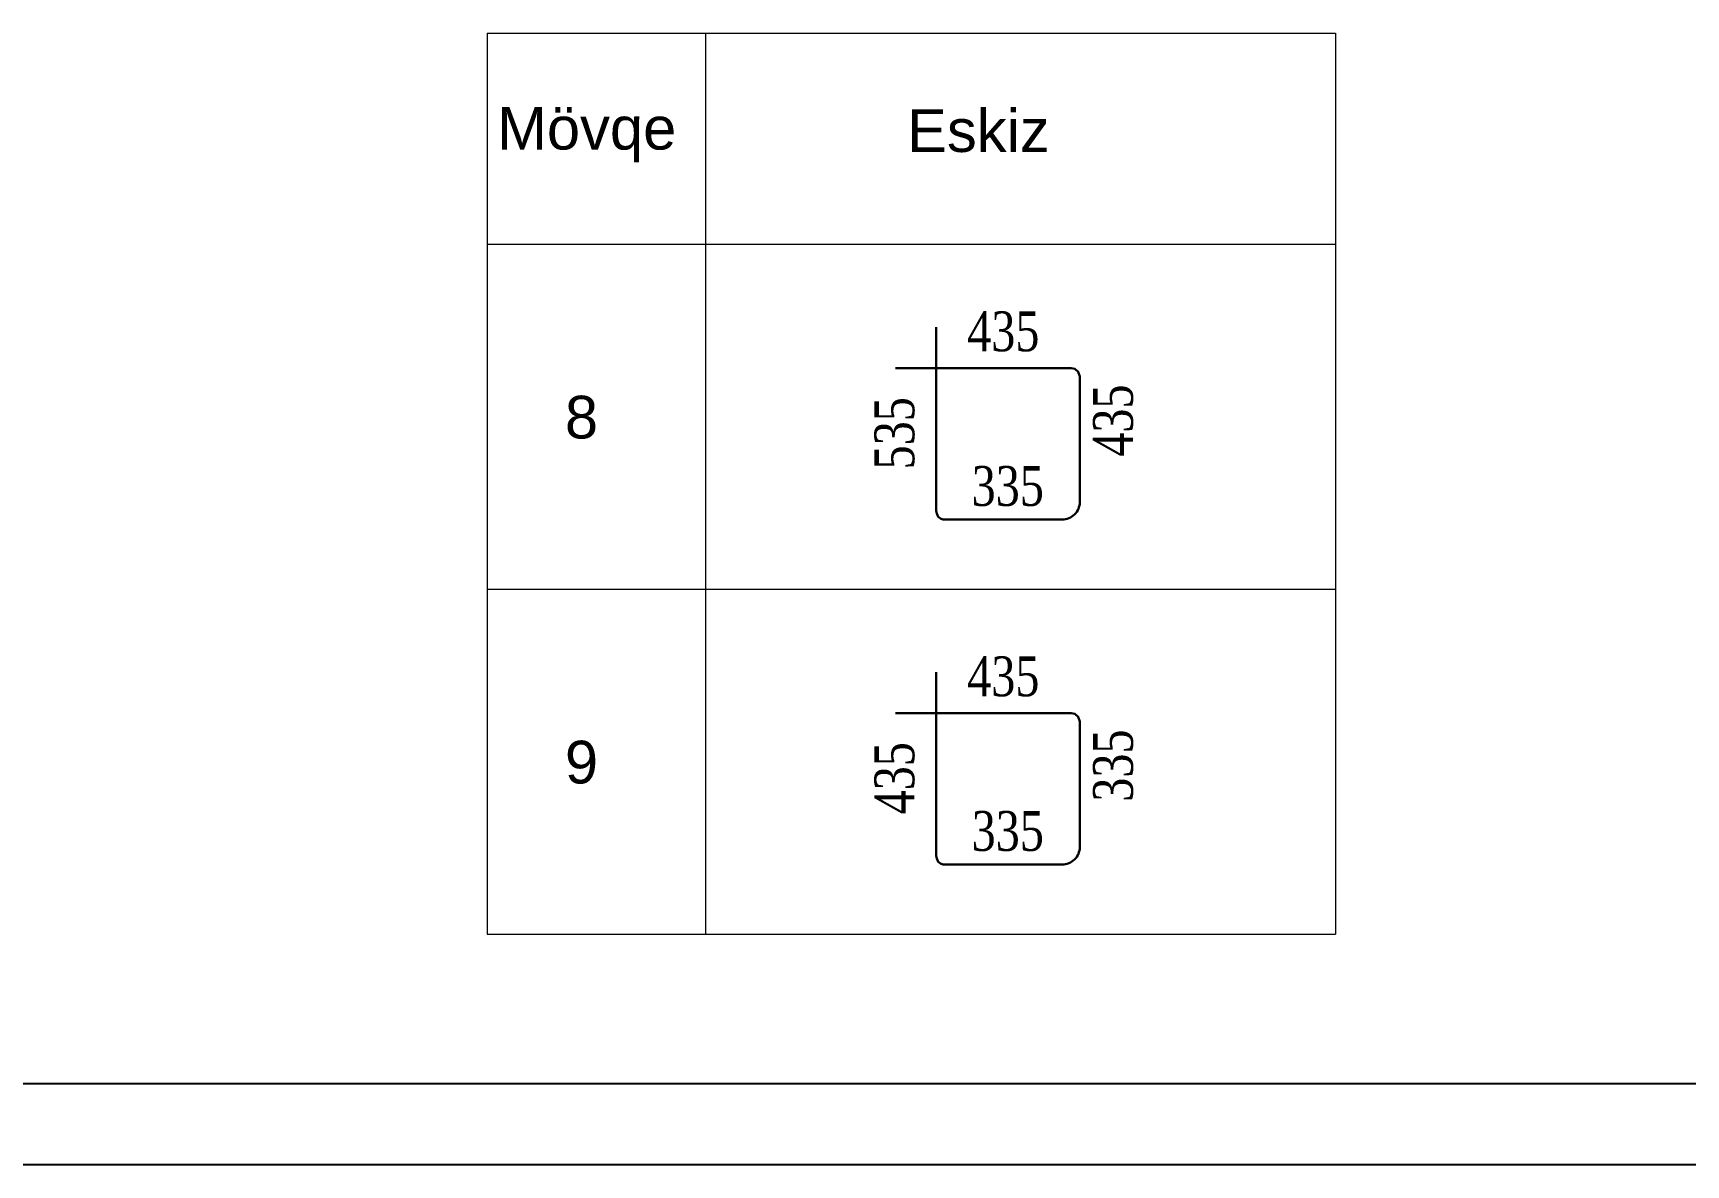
# Model space of a CAD drawing. Header units: millimetres. Extents: x -149347 to 251215, y -2929184 to -2541447.
# Drawn here: x -15962 to -5603, y -2704665 to -2697566 of the extents above; entities that cross this region are included whole.
import ezdxf

# ---------------------------------------------------------------- set-up
doc = ezdxf.new("R2010")
doc.units = ezdxf.units.MM
for name, color, linetype, lineweight in [('(Text)', 7, 'Continuous', 0), ('ARMATUR', 7, 'Continuous', 30), ('cedvel  0.09', 7, 'Continuous', 13)]:
    doc.layers.add(name, color=color, linetype=linetype, lineweight=lineweight)
doc.styles.add('75', font='txt.shx', dxfattribs={"width": 0.8, "height": 75})
doc.styles.add('Arial', font='arial.ttf')
doc.styles.add('Times New  Roman', font='times.ttf')

# ---------------------------------------------------------------- blocks, each defined once
blk = doc.blocks.new('mekteb')
at = {"color": 0, "lineweight": 25, "ltscale": 15}
blk.add_line((101643, -1849366), (139343, -1849366), dxfattribs=at)
at = {"color": 0, "lineweight": 25}
blk.add_line((139843, -1849866), (99643, -1849866), dxfattribs=at)

msp = doc.modelspace()

# ---------------------------------------------------------------- linework, layer by layer
at = {"layer": 'ARMATUR'}
for points in [[(-9705.82914, -2699667.55696), (-9456.89457, -2699667.55696), (-9433.56027, -2699672.57723), (-9411.30987, -2699691.00197), (-9402.04082, -2699720.19357), (-9402.04082, -2700507.23865, -0.4142135624), (-9512.04082, -2700617.23865), (-10232.50767, -2700617.23865), (-10241.67117, -2700617.23865), (-10260.12969, -2700617.23865), (-10273.80349, -2700611.068), (-10288.788, -2700599.96822), (-10298.81108, -2700579.75373), (-10301.90124, -2700561.95626), (-10301.90124, -2699411.55696)], [(-9705.82914, -2701831.15968), (-9456.89457, -2701831.15968), (-9433.56027, -2701836.17995), (-9411.30987, -2701854.60469), (-9402.04082, -2701883.79629), (-9402.04082, -2702670.84137, -0.4142135624), (-9512.04082, -2702780.84137), (-10232.50767, -2702780.84137), (-10241.67117, -2702780.84137), (-10260.12969, -2702780.84137), (-10273.80349, -2702774.67073), (-10288.788, -2702763.57094), (-10298.81108, -2702743.35645), (-10301.90124, -2702725.55898), (-10301.90124, -2701575.15968)]]:
    msp.add_lwpolyline(points, format="xyb", dxfattribs=at)
for points in [[(-10557.90124, -2699667.55696), (-9467.73287, -2699667.55696)], [(-10557.90124, -2699667.55696), (-9467.73287, -2699667.55696)], [(-10557.90124, -2701831.15968), (-9467.73287, -2701831.15968)], [(-10557.90124, -2701831.15968), (-9467.73287, -2701831.15968)]]:
    msp.add_lwpolyline(points, dxfattribs=at)
at = {"layer": 'cedvel  0.09', "lineweight": 20}
for p, q in [((-13115.36858, -2697566.22601), (-7798.54549, -2697566.22601)), ((-13115.36858, -2697566.22601), (-13115.36858, -2703216.64574)), ((-11747.85732, -2697566.22601), (-11747.85732, -2703216.64574)), ((-7798.54549, -2697566.22601), (-7798.54549, -2703216.64574)), ((-13115.36858, -2698889.4403), (-7798.54549, -2698889.4403)), ((-13115.36858, -2698889.4403), (-7798.54549, -2698889.4403)), ((-13115.36858, -2698889.4403), (-7798.54549, -2698889.4403)), ((-13115.36858, -2701053.04302), (-7798.54549, -2701053.04302)), ((-13115.36858, -2703216.64574), (-7798.54549, -2703216.64574))]:
    msp.add_line(p, q, dxfattribs=at)

# ---------------------------------------------------------------- block references
at = {"lineweight": 15, "xscale": 1.020208827031072, "yscale": 1.020208827031072, "zscale": 1.020208827031072}
msp.add_blockref('mekteb', (-128587.50357, -817414.94779), dxfattribs=at)

# ---------------------------------------------------------------- texts
at = {"layer": '(Text)', "ltscale": 100, "char_height": 250, "width": 360.4191087, "attachment_point": 1, "style": '75'}
for s, insert in [('{\\fTimes New Roman|b0|i0|c238|p18;435}', (-10107.76282, -2699311.71635)), ('{\\fTimes New Roman|b0|i0|c238|p18;335}', (-10079.83681, -2700281.48797)), ('{\\fTimes New Roman|b0|i0|c238|p18;435}', (-10107.76282, -2701475.31907)), ('{\\fTimes New Roman|b0|i0|c238|p18;335}', (-10079.83681, -2702445.09069))]:
    msp.add_mtext(s, dxfattribs=dict(at, insert=insert))
at = {"layer": '(Text)', "ltscale": 100, "char_height": 250, "width": 260.2247552, "attachment_point": 1, "rotation": 90, "style": '75'}
for s, insert in [('{\\fTimes New Roman|b0|i0|c238|p18;435}', (-9318.99649, -2700223.40125)), ('{\\fTimes New Roman|b0|i0|c238|p18;535}', (-10689.18976, -2700302.84672)), ('{\\fTimes New Roman|b0|i0|c238|p18;335}', (-9318.99649, -2702387.00398)), ('{\\fTimes New Roman|b0|i0|c238|p18;435}', (-10689.18976, -2702466.44944))]:
    msp.add_mtext(s, dxfattribs=dict(at, insert=insert))
at = {"layer": 'cedvel  0.09', "lineweight": 20, "char_height": 267.8571429, "width": 4638.6366594, "attachment_point": 1, "style": 'Times New  Roman'}
for s, insert in [('{\\fArial|b0|i0|c238|p34;Mövqe}', (-13053.49109, -2698029.06354)), ('\\pxt35;{\\fArial|b0|i0|c238|p34;Eskiz}', (-10484.2192, -2698044.07314)), ('\\pxt35;{\\fArial|b0|i0|c238|p34;Eskiz}', (-10484.2192, -2698044.07314))]:
    msp.add_mtext(s, dxfattribs=dict(at, insert=insert))
at = {"layer": 'cedvel  0.09', "lineweight": 20, "char_height": 212.0535714, "attachment_point": 3, "style": 'Arial'}
for s, insert in [(' {\\fArial|b0|i0|c238|p34;\\H1.2632x;8}', (-12420.8033, -2699841.00376)), (' {\\fArial|b0|i0|c238|p34;\\H1.2632x;9}', (-12420.8033, -2702004.60648))]:
    msp.add_mtext(s, dxfattribs=dict(at, insert=insert))

doc.saveas('drawing.dxf')
